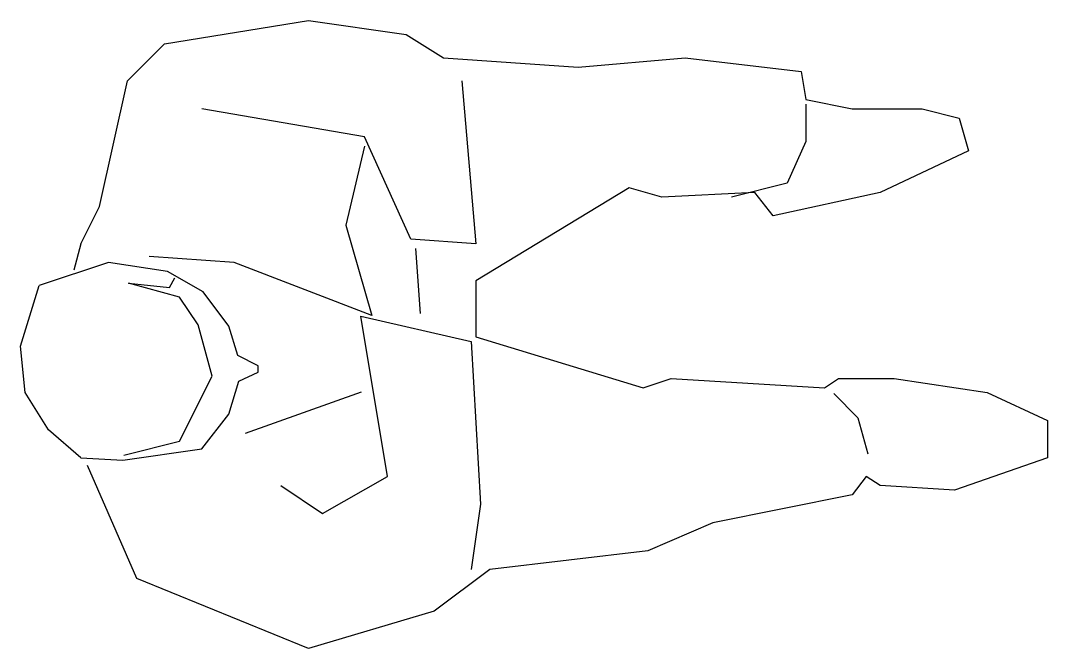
# Model space of a CAD drawing. Extents: x 86 to 1631, y 1094 to 2039.
import ezdxf

# ---------------------------------------------------------------- set-up
doc = ezdxf.new("R2010")
doc.units = 0
doc.header["$MEASUREMENT"] = 0
doc.layers.add('2D', color=7, linetype='CONTINUOUS')
doc.layers.add('INSERT', color=7, linetype='CONTINUOUS')

# ---------------------------------------------------------------- blocks, each defined once
blk = doc.blocks.new('C-2MAN17')
at = {"layer": '2D', "color": 0, "linetype": 'BYBLOCK'}
for p, q in [((-272.9, 440.1), (-56.1, 475)), ((-56.1, 475), (90.7, 454.1)), ((90.7, 454.1), (146.7, 419.1)), ((-328.8, 384.1), (-272.9, 440.1)), ((146.7, 419.1), (349.4, 405.1)), ((349.4, 405.1), (510.3, 419.1)), ((510.3, 419.1), (685.1, 398.1)), ((685.1, 398.1), (692, 356.1)), ((-370.8, 195.2), (-328.8, 384.1)), ((174.6, 384.1), (195.6, 139.2)), ((692, 356.1), (762, 342.1)), ((27.8, 300.1), (-216.9, 342.1)), ((692, 349.1), (692, 293.1)), ((762, 342.1), (866.9, 342.1)), ((866.9, 342.1), (922.8, 328.1)), ((922.8, 328.1), (936.8, 279.1)), ((97.7, 146.2), (27.8, 300.1)), ((27.8, 286.1), (-0.2, 167.2)), ((692, 293.1), (664.1, 230.2)), ((936.8, 279.1), (803.9, 216.2)), ((426.3, 223.2), (195.6, 83.2)), ((475.3, 209.2), (426.3, 223.2)), ((664.1, 230.2), (580.2, 209.2)), ((615.1, 216.2), (475.3, 209.2)), ((643.1, 181.2), (615.1, 216.2)), ((803.9, 216.2), (643.1, 181.2)), ((-398.7, 139.2), (-370.8, 195.2)), ((-0.2, 167.2), (38.8, 31.3)), ((-398.7, 139.2), (-409.6, 99.5)), ((195.6, 139.2), (97.7, 146.2)), ((104.7, 132.2), (111.7, 34.2)), ((-357, 111.2), (-461.7, 76.2)), ((-268.6, 97.7), (-357, 111.2)), ((-168, 111.2), (-296, 120.1)), ((38.8, 31.3), (-168, 111.2)), ((-214.7, 67), (-268.6, 97.7)), ((-327.3, 80), (-265.6, 73.2)), ((-250.4, 59), (-327.3, 80)), ((-265.6, 73.2), (-257.2, 88)), ((195.6, 83.2), (195.6, -0.8)), ((-489.6, -14.7), (-461.7, 76.2)), ((-176.3, 15.1), (-214.7, 67)), ((-222.4, 17), (-250.4, 59)), ((-201.4, -60), (-222.4, 17)), ((22.4, 30.1), (188.6, -7.8)), ((62.7, -210.7), (22.4, 30.1)), ((-162.8, -29.1), (-176.3, 15.1)), ((-482.6, -84.7), (-489.6, -14.7)), ((188.6, -7.8), (202.6, -252.7)), ((195.6, -0.8), (447.3, -77.7)), ((-132.1, -44.4), (-162.8, -29.1)), ((-132.1, -54), (-132.1, -44.4)), ((-250.4, -157.9), (-201.4, -60)), ((-160.9, -67.5), (-132.1, -54)), ((-176.3, -117.4), (-160.9, -67.5)), ((447.3, -77.7), (489.3, -63.7)), ((489.3, -63.7), (720, -77.7)), ((720, -77.7), (741, -63.7)), ((741, -63.7), (824.9, -63.7)), ((824.9, -63.7), (964.7, -84.7)), ((-447.7, -140.7), (-482.6, -84.7)), ((-150.9, -145.7), (23.3, -83.6)), ((734.2, -86.3), (770.4, -122.5)), ((964.7, -84.7), (1055.6, -126.7)), ((-216.7, -169.3), (-176.3, -117.4)), ((770.4, -122.5), (785.5, -176.8)), ((1055.6, -126.7), (1055.6, -182.7)), ((-398.7, -182.7), (-447.7, -140.7)), ((-335.9, -186.6), (-216.7, -169.3)), ((-334.3, -178.9), (-250.4, -157.9)), ((-398.7, -182.7), (-335.9, -186.6)), ((1055.6, -182.7), (915.8, -231.7)), ((-314.8, -364.6), (-388.6, -194.5)), ((-35.1, -266.6), (62.7, -210.7)), ((782.9, -210.7), (762, -238.7)), ((803.9, -224.7), (782.9, -210.7)), ((-98.1, -224.7), (-35.1, -266.6)), ((915.8, -231.7), (803.9, -224.7)), ((762, -238.7), (552.2, -280.6)), ((202.6, -252.7), (188.6, -350.6)), ((552.2, -280.6), (454.3, -322.6)), ((454.3, -322.6), (216.6, -350.6)), ((216.6, -350.6), (132.7, -413.6)), ((-56.1, -469.6), (-314.8, -364.6)), ((132.7, -413.6), (-56.1, -469.6))]:
    blk.add_line(p, q, dxfattribs=at)

msp = doc.modelspace()

# ---------------------------------------------------------------- block references
at = {"layer": 'INSERT'}
msp.add_blockref('C-2MAN17', (575.2, 1563.9), dxfattribs=at)

doc.saveas('drawing.dxf')
